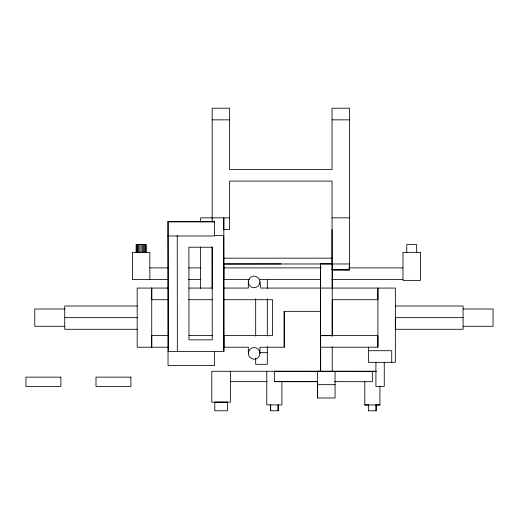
<?xml version="1.0" encoding="UTF-8"?>
<svg xmlns="http://www.w3.org/2000/svg" width="519" height="519" viewBox="0 0 519 519"><rect width="100%" height="100%" fill="white"/><g stroke="black" fill="none" stroke-linecap="round" stroke-linejoin="round"><path stroke-width="0.78" d="M168.033 221.509L168.033 235.976L214.49 235.976L214.49 221.509L168.033 221.542L168.156 351.499M200.529 288.363L200.529 247.025M200.529 221.898L200.529 217.844L229.625 217.844M212.167 288.077L212.167 246.908M212.167 221.879L212.167 217.844M214.587 351.493L214.587 365.584L168.033 365.584L168.033 351.493L223.871 351.486L223.806 217.844L223.806 229.482M376.132 371.273L211.791 371.28L211.791 402.18L230.417 402.18L230.417 371.286M266.792 371.286L266.785 404.93L281.914 404.93L281.914 381.64M317.531 381.712L274.35 381.653L274.356 371.286L376.132 371.345M259.948 353.374A5.819 5.819 0 0 0 251.222 348.333A5.819 5.819 0 0 0 251.222 358.415A5.819 5.819 0 0 0 259.948 353.374L259.948 347.217L284.217 347.217L284.217 311.348L320.483 311.348L320.483 263.86L332.225 263.86L332.225 288.071M335.079 371.319L335.079 397.989L317.531 397.989L317.537 381.614L274.35 381.653M332.043 263.86L332.043 229.482M332.225 335.579L332.225 299.71L377.903 299.71L377.903 288.071L377.903 347.217L320.586 347.217M364.786 381.705L364.786 404.989L379.914 404.989L379.914 386.454M372.35 371.345L372.35 381.712L334.632 381.64M332.231 269.809L349.488 269.854L349.501 108.212L332.043 108.212L332.043 169.428L229.625 169.428L229.625 108.212L212.167 108.212L212.167 218.181M318.919 371.273L317.609 371.267L320.658 371.286L320.586 299.71M223.806 279.527L223.806 263.989L349.501 263.963L349.508 269.796L332.05 269.809L332.043 181.066L229.625 181.066L229.625 229.482L223.28 229.482M349.488 269.854L332.05 269.783M223.806 263.983L281.006 263.912M212.167 119.85L229.625 119.85M332.043 119.85L349.501 119.85M332.043 217.844L349.501 217.844M168.033 221.898L214.49 221.898M214.49 235.594L223.773 235.581L223.871 351.486M223.481 258.17L332.225 258.177M149.848 267.888L168.461 267.888M188.669 267.888L200.834 267.888M223.442 267.888L321.3 267.888M348.8 267.888L402.984 267.888M168.461 279.527L132.39 279.527L132.39 252.351L149.848 252.351L149.848 279.527M188.624 279.527L200.834 279.527M223.365 279.527L249.308 279.527M259.558 279.527L320.619 279.527M331.92 279.527L402.984 279.527M168.759 288.071L137.185 288.071L137.185 347.217L168.792 347.217M212.206 288.071L188.929 288.071M223.806 288.071L248.309 288.071L248.309 281.914M168.74 299.71L151.73 299.71L151.73 288.071L151.73 347.217L151.73 335.579L168.759 335.579M188.884 299.716L212.466 299.71M223.806 299.71L272.579 299.71L272.579 335.579L223.897 335.579L223.884 347.217L248.309 347.217L248.309 353.374M137.185 306.009L64.739 306.009L64.739 329.286L137.185 329.286M395.361 306.009L463.084 306.009L463.084 329.286L395.361 329.286L395.361 288.071L260.759 288.071L259.948 281.914A5.819 5.819 0 0 0 251.222 276.874A5.819 5.819 0 0 0 251.222 286.955A5.819 5.819 0 0 0 259.948 281.914M64.739 309.006L34.767 309.006L34.767 326.289L64.739 326.289M463.084 309.006L493.05 309.006L493.05 326.289L463.084 326.289M64.739 317.647L137.185 317.647M463.084 317.647L395.361 317.647L395.361 362.346L368.451 362.346L368.451 347.217M188.884 335.579L212.543 335.579M320.483 335.579L377.903 335.579L377.903 347.217M332.225 335.676L320.489 335.676L320.483 263.84M368.451 350.708L391.728 350.708L391.728 362.346M259.558 352.673L267.317 352.673M230.417 381.647L267.045 381.64M317.531 384.657L335.079 384.657M364.786 404.917L368.698 404.917M376.003 404.917L379.914 404.917M368.568 410.789L376.132 410.789L376.132 404.917M168.033 235.594L168.156 351.506M320.658 371.286L320.586 288.071M320.483 317.167L320.586 335.579L320.515 311.426M177.245 235.594L177.342 351.499M416.66 252.351L416.66 244.611L406.766 244.611L406.766 252.351M384.261 362.346L384.261 386.441L375.912 386.441L375.912 362.346M376.041 404.989L376.041 410.789M368.568 404.917L368.652 410.789M332.225 269.439L332.225 336.396M332.225 346.861L332.225 371.286M317.531 371.319L317.531 397.989M284.217 311.348L284.217 347.217M278.236 404.917L278.236 410.789L270.47 410.789L270.47 404.917M278.048 404.93L278.048 410.789M270.659 404.93L270.659 410.789M267.317 279.527L267.317 288.408M267.317 298.821L267.317 336.053M267.317 346.549L267.317 364.312L255.679 364.312L255.679 358.104M255.679 298.821L255.679 336.053M146.066 252.351L146.066 244.611L136.166 244.611L136.166 252.351M145.897 244.611L145.897 252.351M145.404 244.611L145.404 252.351M144.619 244.611L144.619 252.351M143.594 244.611L143.594 252.351M142.401 244.611L142.401 252.351M141.116 244.611L141.116 252.351M139.838 244.611L139.838 252.351M138.644 244.611L138.644 252.351M137.619 244.611L137.619 252.351M136.834 244.611L136.834 252.351M136.335 244.611L136.335 252.351M212.167 247.232L188.89 247.226L188.968 339.861L212.245 339.861L212.167 247.226M420.442 252.351L402.984 252.351L402.984 280.383L420.442 280.383L420.442 252.351M60.866 377.131L25.95 377.131L25.95 386.441L60.866 386.441L60.866 377.131M130.911 377.131L95.996 377.131L95.996 386.441L130.911 386.441L130.911 377.131M227.413 402.089L214.801 402.089L214.801 410.789L227.413 410.789L227.413 402.089"/></g></svg>
